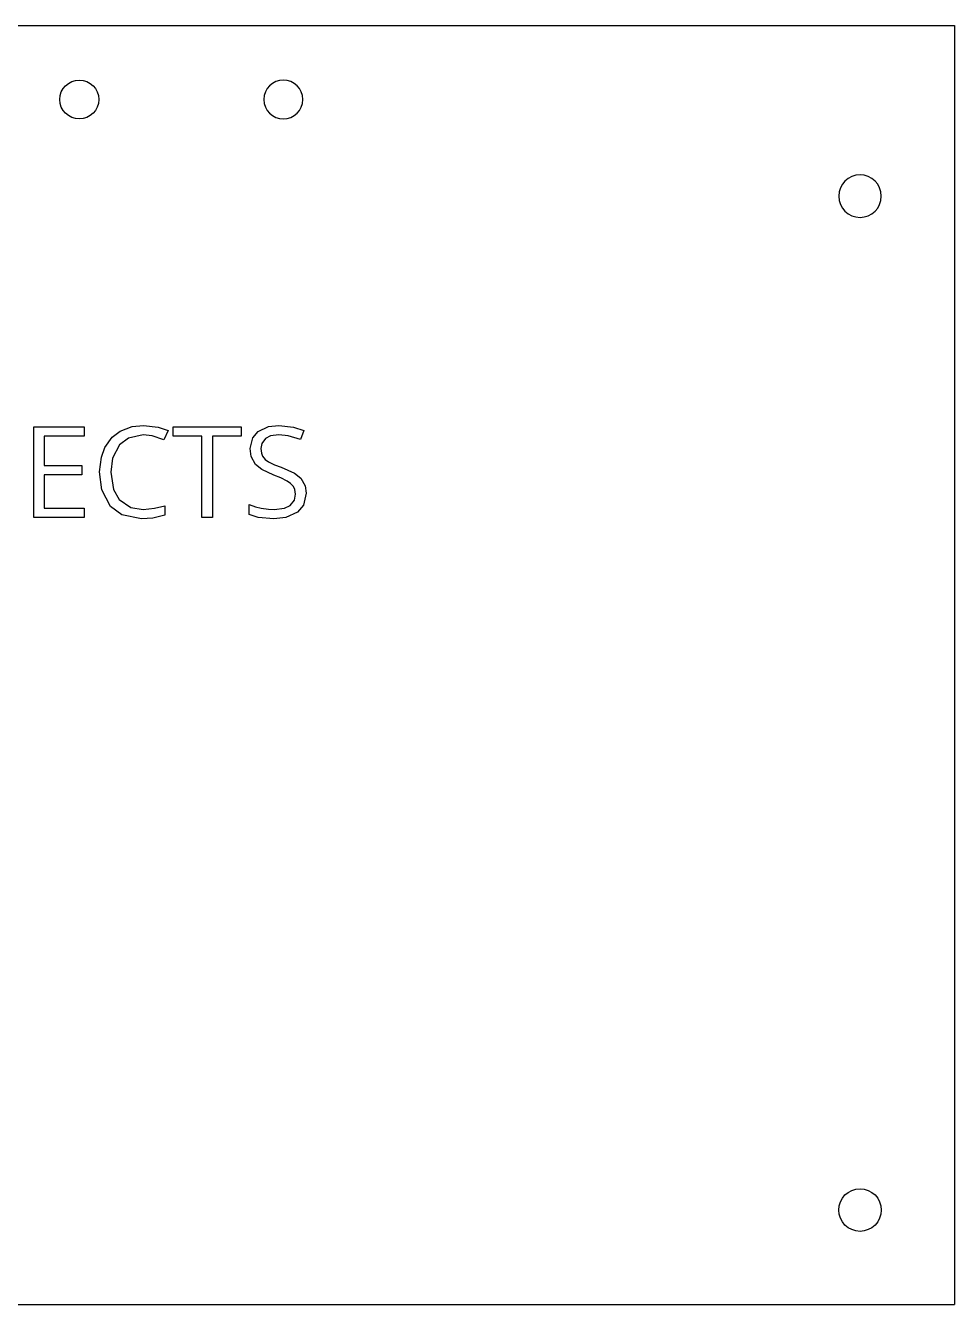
# Model space of a CAD drawing. Extents: x -140 to 140, y -76 to 76.
# Drawn here: x 29 to 139.7, y -76.2 to 76.2 of the extents above; entities that cross this region are included whole.
import ezdxf

# ---------------------------------------------------------------- set-up
doc = ezdxf.new("R2010")
doc.units = 0
doc.layers.add('MODELSKETCH_VISIBLE', color=7, linetype='CONTINUOUS')

msp = doc.modelspace()

# ---------------------------------------------------------------- linework, layer by layer
at = {"layer": 'MODELSKETCH_VISIBLE'}
for p, q in [((-139.7, 76.2), (139.7, 76.2)), ((139.7, 76.2), (139.7, -76.2)), ((29.98, 28.4), (36.01, 28.4)), ((29.98, 17.58), (29.98, 28.4)), ((36.01, 28.4), (36.01, 27.28)), ((46.02, 27.93), (45.49, 26.85)), ((46.61, 28.4), (54.72, 28.4)), ((46.61, 27.28), (46.61, 28.4)), ((54.72, 28.4), (54.72, 27.28)), ((62.18, 27.96), (61.78, 26.86)), ((31.23, 27.28), (31.23, 23.79)), ((36.01, 27.28), (31.23, 27.28)), ((50.03, 27.28), (46.61, 27.28)), ((50.03, 17.58), (50.03, 27.28)), ((51.29, 27.28), (51.29, 17.58)), ((54.72, 27.28), (51.29, 27.28)), ((31.23, 23.79), (35.72, 23.79)), ((35.72, 23.79), (35.72, 22.68)), ((31.23, 22.68), (31.23, 18.7)), ((35.72, 22.68), (31.23, 22.68)), ((31.23, 18.7), (36.01, 18.7)), ((36.01, 18.7), (36.01, 17.58)), ((45.6, 18.96), (45.6, 17.85)), ((55.64, 17.93), (55.64, 19.14)), ((36.01, 17.58), (29.98, 17.58)), ((51.29, 17.58), (50.03, 17.58)), ((-139.7, -76.2), (139.7, -76.2))]:
    msp.add_line(p, q, dxfattribs=at)
at = {"layer": 'MODELSKETCH_VISIBLE', "flags": 128}
for points in [[(38.47, 25.93), (39.34, 27.16), (40.27, 27.87)], [(40.27, 27.87), (41.72, 28.42), (43.05, 28.55)], [(43.05, 28.55), (44.82, 28.36), (46.02, 27.93)], [(55.78, 25.82), (56.08, 27.06), (56.72, 27.81)], [(56.72, 27.81), (57.96, 28.41), (59.21, 28.55)], [(59.21, 28.55), (60.93, 28.36), (62.18, 27.96)], [(37.84, 23), (38.04, 24.75), (38.47, 25.93)], [(40.22, 26.24), (39.39, 24.63), (39.19, 22.99)], [(43.03, 27.43), (41.27, 27.05), (40.22, 26.24)], [(45.49, 26.85), (44.11, 27.31), (43.03, 27.43)], [(57.62, 27), (57.16, 26.41), (57.05, 25.81)], [(59.18, 27.43), (58.2, 27.29), (57.62, 27)], [(61.78, 26.86), (60.31, 27.32), (59.18, 27.43)], [(56.43, 23.89), (55.91, 24.86), (55.78, 25.82)], [(57.05, 25.81), (57.12, 25.24), (57.26, 24.89)], [(57.26, 24.89), (57.58, 24.5), (57.96, 24.23)], [(39.14, 18.88), (38.09, 20.89), (37.84, 23)], [(39.19, 22.99), (39.5, 20.91), (40.18, 19.71)], [(58.59, 22.61), (57.17, 23.28), (56.43, 23.89)], [(57.96, 24.23), (58.68, 23.87), (59.47, 23.56)], [(59.47, 23.56), (61.04, 22.86), (61.81, 22.26)], [(60.2, 21.92), (59.43, 22.29), (58.59, 22.61)], [(60.95, 21.26), (60.6, 21.64), (60.2, 21.92)], [(61.81, 22.26), (62.32, 21.35), (62.45, 20.46)], [(60.54, 19.01), (61.05, 19.66), (61.18, 20.34)], [(61.18, 20.34), (61.11, 20.91), (60.95, 21.26)], [(62.45, 20.46), (62.12, 19.06), (61.41, 18.23)], [(42.83, 17.43), (40.49, 17.89), (39.14, 18.88)], [(40.18, 19.71), (41.56, 18.77), (43.02, 18.55)], [(43.02, 18.55), (44.39, 18.68), (45.6, 18.96)], [(55.64, 19.14), (56.43, 18.86), (57.09, 18.7)], [(57.09, 18.7), (57.97, 18.57), (58.65, 18.53)], [(58.65, 18.53), (59.86, 18.68), (60.54, 19.01)], [(45.6, 17.85), (44.18, 17.51), (42.83, 17.43)], [(58.6, 17.43), (56.73, 17.59), (55.64, 17.93)], [(61.41, 18.23), (60.02, 17.59), (58.6, 17.43)]]:
    msp.add_lwpolyline(points, dxfattribs=at)
at = {"layer": 'MODELSKETCH_VISIBLE'}
for centre, radius in [((35.41, 67.39), 2.32), ((128.45, -64.95), 2.54)]:
    msp.add_circle(centre, radius, dxfattribs=at)
at = {"layer": 'MODELSKETCH_VISIBLE', "extrusion": (0, 0, -1)}
for centre, radius in [((-59.73, 67.39), 2.32), ((-128.45, 55.88), 2.54)]:
    msp.add_circle(centre, radius, dxfattribs=at)

doc.saveas('drawing.dxf')
